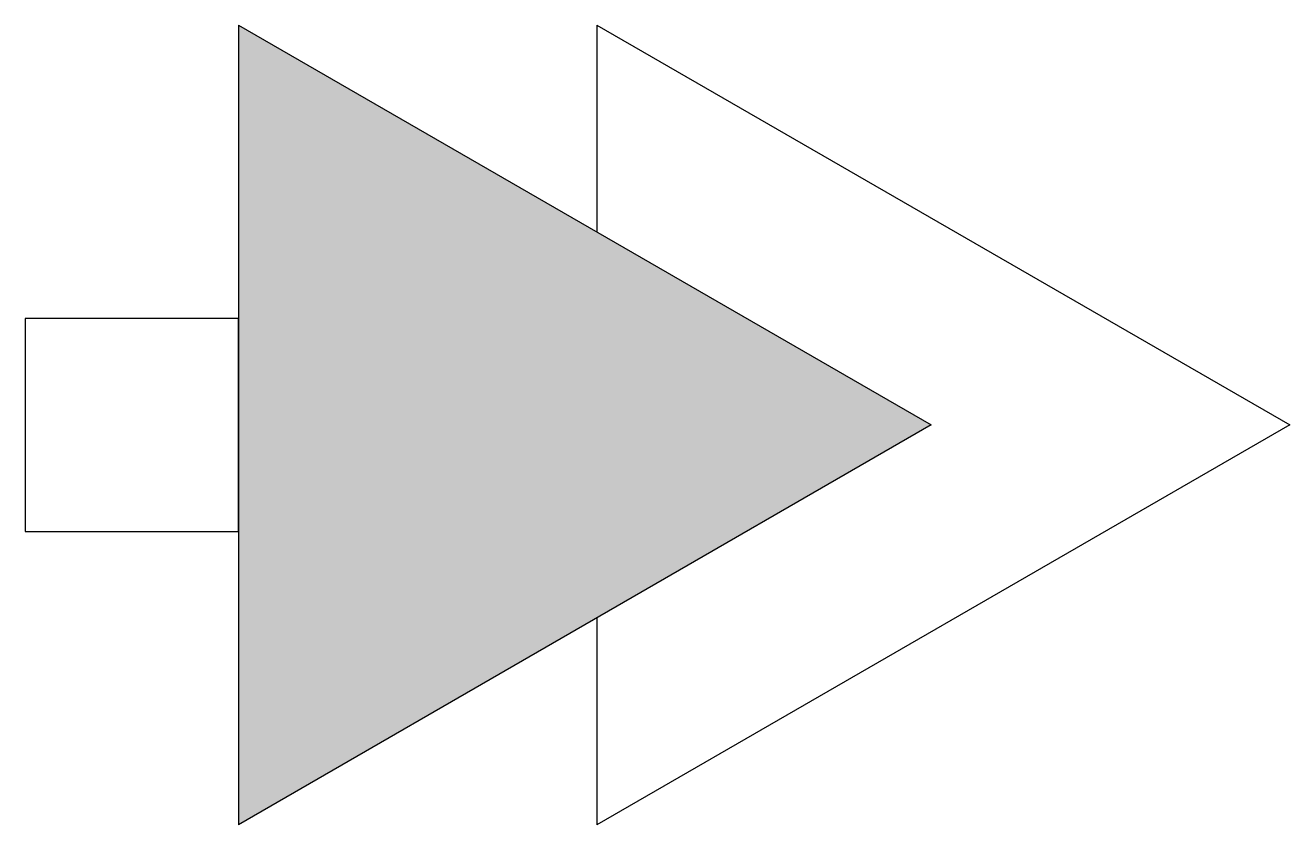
# Model space of a CAD drawing. Header units: millimetres. Extents: x -3088.622 to -3088.148, y 3746.993 to 3747.293.
import ezdxf

# ---------------------------------------------------------------- set-up
doc = ezdxf.new("R2010")
doc.units = ezdxf.units.MM
doc.header["$LTSCALE"] = 10
doc.layers.add('Ele_tomadas', color=2, linetype='Continuous')

msp = doc.modelspace()

# ---------------------------------------------------------------- hatches: boundary and pattern name
at = {"layer": 'Ele_tomadas'}
msp.add_hatch(color=1, dxfattribs=at).paths.add_polyline_path([(-3088.54238, 3747.29275), (-3088.54238, 3746.99275), (-3088.28257, 3747.14275)])

# ---------------------------------------------------------------- linework, layer by layer
at = {"layer": 'Ele_tomadas', "color": 3}
for p, q in [((-3088.54238, 3747.29275), (-3088.28257, 3747.14275)), ((-3088.54238, 3747.29275), (-3088.54238, 3746.99275)), ((-3088.40797, 3747.29275), (-3088.14816, 3747.14275)), ((-3088.40797, 3747.29275), (-3088.40797, 3747.21515)), ((-3088.28257, 3747.14275), (-3088.54238, 3746.99275)), ((-3088.14816, 3747.14275), (-3088.40797, 3746.99275)), ((-3088.40797, 3747.07035), (-3088.40797, 3746.99275))]:
    msp.add_line(p, q, dxfattribs=at)
msp.add_lwpolyline([(-3088.62238, 3747.10275), (-3088.54238, 3747.10275), (-3088.54238, 3747.18275), (-3088.62238, 3747.18275)], close=True, dxfattribs=at)

doc.saveas('drawing.dxf')
